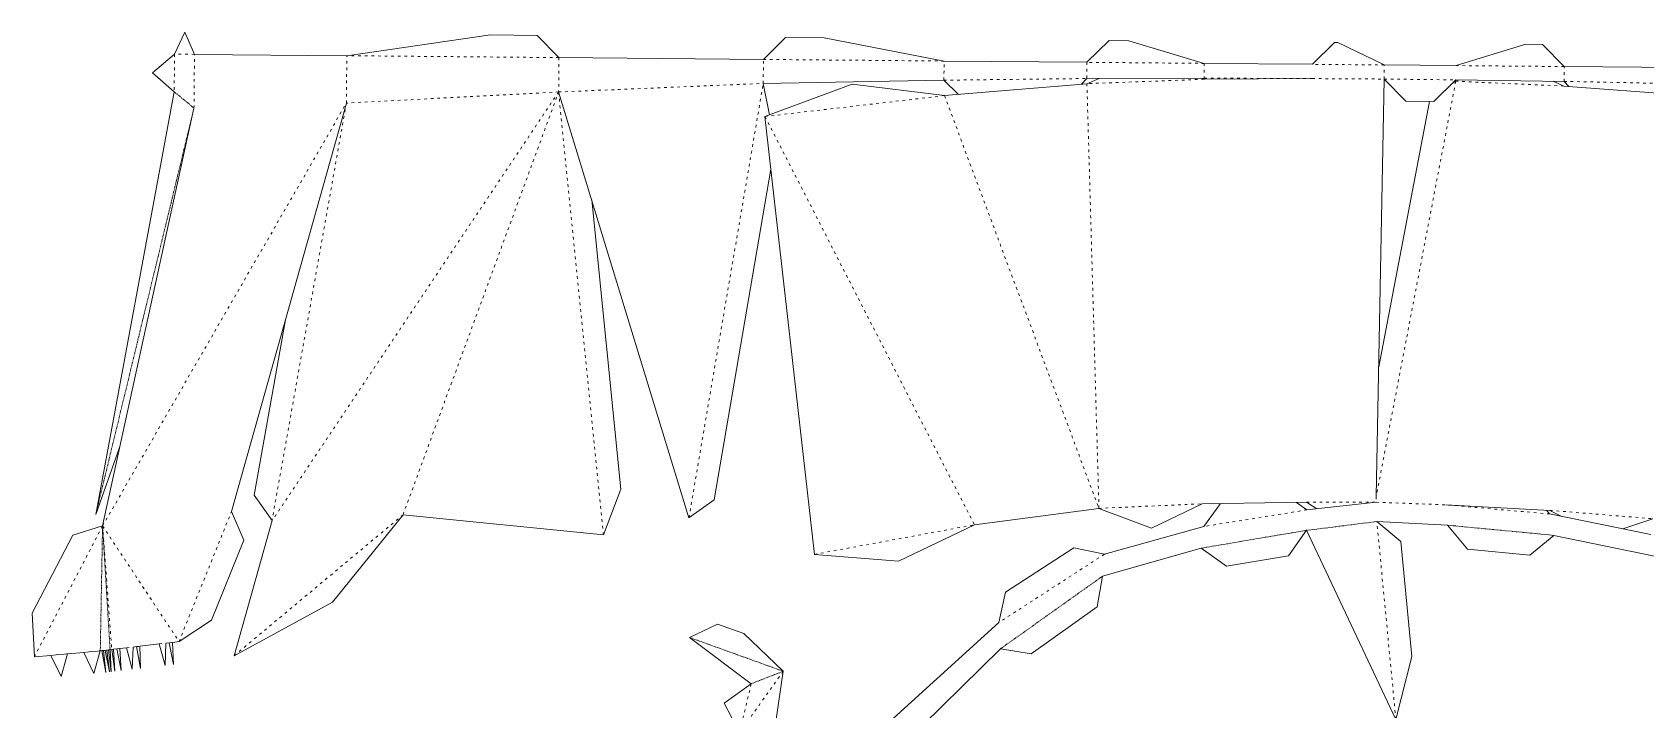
# Model space of a CAD drawing. Extents: x 0 to 780, y 418 to 839.
# Drawn here: x 0.1 to 366.7, y 684.6 to 838.6 of the extents above; entities that cross this region are included whole.
import ezdxf

# ---------------------------------------------------------------- set-up
doc = ezdxf.new("R2010")
doc.units = 0
doc.header["$LTSCALE"] = 0.05
doc.header["$MEASUREMENT"] = 0
doc.linetypes.add('ACAD_ISO03W100', pattern=[30, 12, -18])
doc.linetypes.add('ACAD_ISO12W100', pattern=[21, 12, -3, 0, -3, 0, -3])
for name, color, linetype in [('CutLine', 7, 'Continuous'), ('MountainLine', 7, 'Continuous'), ('ValleyLine', 7, 'Continuous')]:
    doc.layers.add(name, color=color, linetype=linetype)

msp = doc.modelspace()

# ---------------------------------------------------------------- linework, layer by layer
at = {"layer": 'CutLine', "color": 1, "linetype": 'Continuous', "lineweight": 0}
for p, q in [((34.756966, 838.579089), (32.451535, 833.599454)), ((36.973205, 833.559122), (34.756966, 838.579089)), ((104.251287, 837.95923), (71.590211, 833.250353)), ((114.838718, 837.864794), (104.251287, 837.95923)), ((119.793923, 832.820397), (114.838718, 837.864794)), ((171.309346, 837.361101), (166.264949, 832.405896)), ((180.081607, 837.282856), (171.309346, 837.361101)), ((207.317419, 832.039725), (180.081607, 837.282856)), ((244.827282, 836.705352), (239.782885, 831.750147)), ((249.315464, 836.66532), (244.827282, 836.705352)), ((266.441522, 831.512364), (249.315464, 836.66532)), ((296.053714, 836.248435), (291.009317, 831.29323)), ((296.750855, 836.242216), (296.053714, 836.248435)), ((307.334755, 831.147614), (296.750855, 836.242216)), ((32.451535, 833.599454), (27.413578, 829.366221)), ((71.590211, 833.250353), (36.973205, 833.559122)), ((166.264949, 832.405896), (119.793923, 832.820397)), ((339.528398, 835.860659), (323.660194, 831.001998)), ((343.260936, 835.827367), (339.528398, 835.860659)), ((348.216141, 830.782969), (343.260936, 835.827367)), ((27.413578, 829.366221), (32.375223, 825.043796)), ((239.782885, 831.750147), (207.317419, 832.039725)), ((291.009317, 831.29323), (266.441522, 831.512364)), ((323.660194, 831.001998), (307.334755, 831.147614)), ((374.886525, 830.545081), (348.216141, 830.782969)), ((32.375223, 825.043796), (14.544968, 729.015969)), ((119.724246, 825.008708), (149.327285, 728.245142)), ((166.21625, 826.946114), (207.278567, 827.6839)), ((167.606597, 819.797598), (166.21625, 826.946114)), ((186.433743, 826.772758), (166.615683, 819.43048)), ((207.408813, 824.182196), (186.433743, 826.772758)), ((207.278567, 827.6839), (210.590458, 824.449104)), ((239.768856, 826.896879), (207.408813, 824.182196)), ((238.504214, 826.790788), (239.750026, 828.066292)), ((239.750026, 828.066292), (266.411554, 828.152501)), ((242.58595, 828.075462), (239.768856, 826.896879)), ((266.41187, 827.894001), (265.642992, 828.150016)), ((266.411554, 828.152501), (266.666338, 827.895652)), ((290.980418, 828.053359), (266.41187, 827.894001)), ((305.508495, 733.069815), (307.306178, 827.943739)), ((307.306178, 827.943739), (312.250249, 822.888428)), ((318.575985, 822.818056), (323.631295, 827.762127)), ((323.58393, 827.442572), (322.671589, 826.823539)), ((324.447873, 827.750853), (323.58393, 827.442572)), ((323.631295, 827.762127), (348.186173, 827.423106)), ((348.117422, 826.363342), (345.737143, 827.456919)), ((374.716159, 824.368826), (348.117422, 826.363342)), ((348.186173, 827.423106), (349.286226, 826.275699)), ((36.864355, 821.355605), (16.093458, 726.390341)), ((45.401577, 729.694557), (71.494204, 822.486784)), ((317.60936, 822.82881), (306.067427, 762.567794)), ((312.250249, 822.888428), (318.575985, 822.818056)), ((166.615683, 819.43048), (177.847877, 719.926928)), ((155.098961, 732.330207), (167.962036, 807.503435)), ((133.888954, 734.718139), (127.234663, 800.459378)), ((57.649348, 773.250845), (50.551823, 733.387236)), ((14.544968, 729.015969), (20.049048, 744.475435)), ((50.551823, 733.387236), (54.597966, 727.588208)), ((129.914627, 724.332575), (133.888954, 734.718139)), ((48.169278, 723.187651), (45.401577, 729.694557)), ((149.327285, 728.245142), (155.098961, 732.330207)), ((214.21096, 726.647708), (242.501251, 730.383178)), ((242.501251, 730.383178), (254.439442, 725.902141)), ((254.439442, 725.902141), (265.939317, 731.411494)), ((265.939317, 731.411494), (289.661233, 731.77108)), ((270.105417, 731.474645), (266.334687, 726.254754)), ((289.757012, 730.030101), (287.394508, 731.73672)), ((289.661233, 731.77108), (292.019415, 730.280169)), ((305.484116, 731.768446), (289.757012, 730.030101)), ((321.296087, 731.17844), (344.975891, 729.930835)), ((344.918873, 729.116007), (344.200613, 729.971681)), ((344.975891, 729.930835), (347.525874, 728.589529)), ((16.093458, 726.390341), (9.349028, 724.266037)), ((54.597966, 727.588208), (45.969032, 696.870159)), ((68.368702, 709.053326), (84.360555, 728.913724)), ((84.360555, 728.913724), (129.914627, 724.332575)), ((196.938149, 718.370591), (214.21096, 726.647708)), ((266.334687, 726.254754), (243.73694, 719.950608)), ((311.100448, 722.867), (305.644445, 727.365003)), ((305.644445, 727.365003), (321.740637, 726.556064)), ((321.740637, 726.556064), (326.241944, 721.102787)), ((367.915244, 724.471943), (344.918873, 729.116007)), ((361.551254, 725.757136), (368.358996, 728.025369)), ((9.349028, 724.266037), (0.118268, 706.546786)), ((40.832618, 704.990028), (48.169278, 723.187651)), ((285.545003, 719.62101), (289.637809, 725.3872)), ((289.637809, 725.3872), (309.970085, 682.419868)), ((313.617549, 696.71331), (311.100448, 722.867)), ((340.411266, 719.747756), (345.864544, 724.249063)), ((345.864544, 724.249063), (368.732165, 719.515556)), ((177.847877, 719.926928), (196.938149, 718.370591)), ((236.822787, 721.431989), (221.260958, 711.361891)), ((243.73694, 719.950608), (236.822787, 721.431989)), ((243.294706, 714.948374), (265.745553, 721.331929)), ((265.745553, 721.331929), (271.511742, 717.239122)), ((271.511742, 717.239122), (285.545003, 719.62101)), ((326.241944, 721.102787), (340.411266, 719.747756)), ((242.119531, 707.975644), (243.294706, 714.948374)), ((221.260958, 711.361891), (219.779576, 704.447738)), ((45.969032, 696.870159), (68.368702, 709.053326)), ((227.137214, 697.315135), (242.119531, 707.975644)), ((0.118268, 706.546786), (0.595794, 696.641223)), ((33.470893, 700.102061), (40.832618, 704.990028)), ((155.838989, 704.050066), (149.440197, 701.040837)), ((161.7881, 701.906694), (155.838989, 704.050066)), ((219.779576, 704.447738), (192.405458, 679.586113)), ((149.440197, 701.040837), (163.491575, 690.514175)), ((170.766637, 693.357253), (161.7881, 701.906694)), ((0.595794, 696.641223), (4.338118, 696.967094)), ((4.338118, 696.967094), (6.690414, 692.167741)), ((6.690414, 692.167741), (8.098587, 697.323721)), ((8.098587, 697.323721), (11.831553, 697.658257)), ((11.831553, 697.658257), (14.142469, 692.842956)), ((14.142469, 692.842956), (15.573283, 697.988851)), ((15.573283, 697.988851), (15.93062, 698.041711)), ((15.93062, 698.041711), (16.802334, 693.113989)), ((16.338422, 698.096671), (16.687803, 698.111189)), ((16.802334, 693.113989), (16.338422, 698.096671)), ((16.687803, 698.111189), (17.685012, 693.207909)), ((17.06526, 698.173036), (17.413083, 698.227677)), ((17.685012, 693.207909), (17.06526, 698.173036)), ((17.413083, 698.227677), (18.039742, 693.263115)), ((17.809469, 698.261769), (18.189922, 698.310639)), ((18.039742, 693.263115), (17.809469, 698.261769)), ((18.189922, 698.310639), (18.876284, 693.354357)), ((18.566594, 698.348345), (19.303116, 698.434604)), ((18.876284, 693.354357), (18.566594, 698.348345)), ((19.303116, 698.434604), (20.310793, 693.522691)), ((20.051504, 698.530192), (21.531615, 698.693666)), ((20.310793, 693.522691), (20.051504, 698.530192)), ((21.531615, 698.693666), (22.852654, 693.813229)), ((22.852654, 693.813229), (23.023388, 698.866412)), ((23.023388, 698.866412), (23.771911, 698.950439)), ((23.771911, 698.950439), (24.675088, 694.018222)), ((24.522654, 699.030133), (28.98597, 699.562308)), ((24.675088, 694.018222), (24.522654, 699.030133)), ((28.98597, 699.562308), (30.336133, 694.69032)), ((30.336133, 694.69032), (30.470471, 699.744146)), ((30.470471, 699.744146), (31.211641, 699.825665)), ((31.211641, 699.825665), (32.204846, 694.91045)), ((31.969537, 699.919485), (33.470893, 700.102061)), ((32.204846, 694.91045), (31.969537, 699.919485)), ((195.581009, 674.383153), (220.164484, 698.49031)), ((220.164484, 698.49031), (227.137214, 697.315135)), ((309.970085, 682.419868), (313.617549, 696.71331)), ((168.365768, 677.212098), (170.766637, 693.357253)), ((163.491575, 690.514175), (157.31031, 686.136431)), ((157.31031, 686.136431), (160.857434, 679.443853))]:
    msp.add_line(p, q, dxfattribs=at)
at = {"layer": 'MountainLine', "color": 1, "linetype": 'ACAD_ISO03W100', "lineweight": 0}
for p, q in [((32.451535, 833.599454), (32.375223, 825.043796)), ((36.973205, 833.559122), (32.451535, 833.599454)), ((36.864355, 821.355605), (36.973205, 833.559122)), ((71.494204, 822.486784), (71.590211, 833.250353)), ((119.793923, 832.820397), (71.590211, 833.250353)), ((119.793923, 832.820397), (119.724246, 825.008708)), ((166.21625, 826.946114), (166.264949, 832.405896)), ((207.317419, 832.039725), (166.264949, 832.405896)), ((207.278567, 827.6839), (207.317419, 832.039725)), ((239.782885, 831.750147), (239.750026, 828.066292)), ((266.441522, 831.512364), (239.782885, 831.750147)), ((266.441522, 831.512364), (266.411554, 828.152501)), ((307.334755, 831.147614), (291.009317, 831.29323)), ((307.306178, 827.943739), (307.334755, 831.147614)), ((348.216141, 830.782969), (323.660194, 831.001998)), ((348.186173, 827.423106), (348.216141, 830.782969)), ((119.724246, 825.008708), (54.597966, 727.588208)), ((119.724246, 825.008708), (71.494204, 822.486784)), ((84.360555, 728.913724), (119.724246, 825.008708)), ((119.724246, 825.008708), (166.21625, 826.946114)), ((129.914627, 724.332575), (119.724246, 825.008708)), ((149.327285, 728.245142), (166.21625, 826.946114)), ((207.278567, 827.6839), (239.750026, 828.066292)), ((266.41187, 827.894001), (239.768856, 826.896879)), ((242.501251, 730.383178), (239.768856, 826.896879)), ((266.411554, 828.152501), (290.980418, 828.053359)), ((290.980418, 828.053359), (307.306178, 827.943739)), ((323.58393, 827.442572), (305.508495, 733.069815)), ((307.306178, 827.943739), (323.631295, 827.762127)), ((348.117422, 826.363342), (323.58393, 827.442572)), ((348.186173, 827.423106), (374.853667, 826.861226)), ((16.093458, 726.390341), (71.494204, 822.486784)), ((71.494204, 822.486784), (54.597966, 727.588208)), ((207.408813, 824.182196), (166.615683, 819.43048)), ((207.408813, 824.182196), (242.501251, 730.383178)), ((166.615683, 819.43048), (214.21096, 726.647708)), ((33.470893, 700.102061), (45.401577, 729.694557)), ((242.501251, 730.383178), (265.939317, 731.411494)), ((289.757012, 730.030101), (266.334687, 726.254754)), ((289.661233, 731.77108), (305.484116, 731.768446)), ((305.508495, 733.069815), (305.484116, 731.768446)), ((305.484116, 731.768446), (321.296087, 731.17844)), ((344.918873, 729.116007), (321.296087, 731.17844)), ((344.975891, 729.930835), (368.358996, 728.025369)), ((16.093458, 726.390341), (0.595794, 696.641223)), ((16.093458, 726.390341), (33.470893, 700.102061)), ((16.093458, 726.390341), (18.189922, 698.310639)), ((45.969032, 696.870159), (84.360555, 728.913724)), ((177.847877, 719.926928), (214.21096, 726.647708)), ((309.970085, 682.419868), (305.644445, 727.365003)), ((243.73694, 719.950608), (219.779576, 704.447738)), ((15.93062, 698.041711), (16.338422, 698.096671)), ((16.687803, 698.111189), (17.06526, 698.173036)), ((17.413083, 698.227677), (17.809469, 698.261769)), ((18.189922, 698.310639), (18.566594, 698.348345)), ((19.303116, 698.434604), (20.051504, 698.530192)), ((21.531615, 698.693666), (23.023388, 698.866412)), ((23.771911, 698.950439), (24.522654, 699.030133)), ((28.98597, 699.562308), (30.470471, 699.744146)), ((31.211641, 699.825665), (31.969537, 699.919485)), ((170.766637, 693.357253), (160.857434, 679.443853)), ((163.491575, 690.514175), (160.857434, 679.443853))]:
    msp.add_line(p, q, dxfattribs=at)
at = {"layer": 'ValleyLine', "color": 1, "linetype": 'ACAD_ISO12W100', "lineweight": 0}
for p, q in [((32.375223, 825.043796), (36.864355, 821.355605)), ((14.544968, 729.015969), (36.864355, 821.355605)), ((16.093458, 726.390341), (15.573283, 697.988851)), ((17.809469, 698.261769), (16.093458, 726.390341)), ((305.644445, 727.365003), (289.637809, 725.3872)), ((321.740637, 726.556064), (345.864544, 724.249063)), ((265.745553, 721.331929), (289.637809, 725.3872)), ((220.164484, 698.49031), (243.294706, 714.948374)), ((170.766637, 693.357253), (149.440197, 701.040837)), ((4.338118, 696.967094), (8.098587, 697.323721)), ((11.831553, 697.658257), (15.573283, 697.988851)), ((16.338422, 698.096671), (17.06526, 698.173036)), ((170.766637, 693.357253), (163.491575, 690.514175))]:
    msp.add_line(p, q, dxfattribs=at)

doc.saveas('drawing.dxf')
